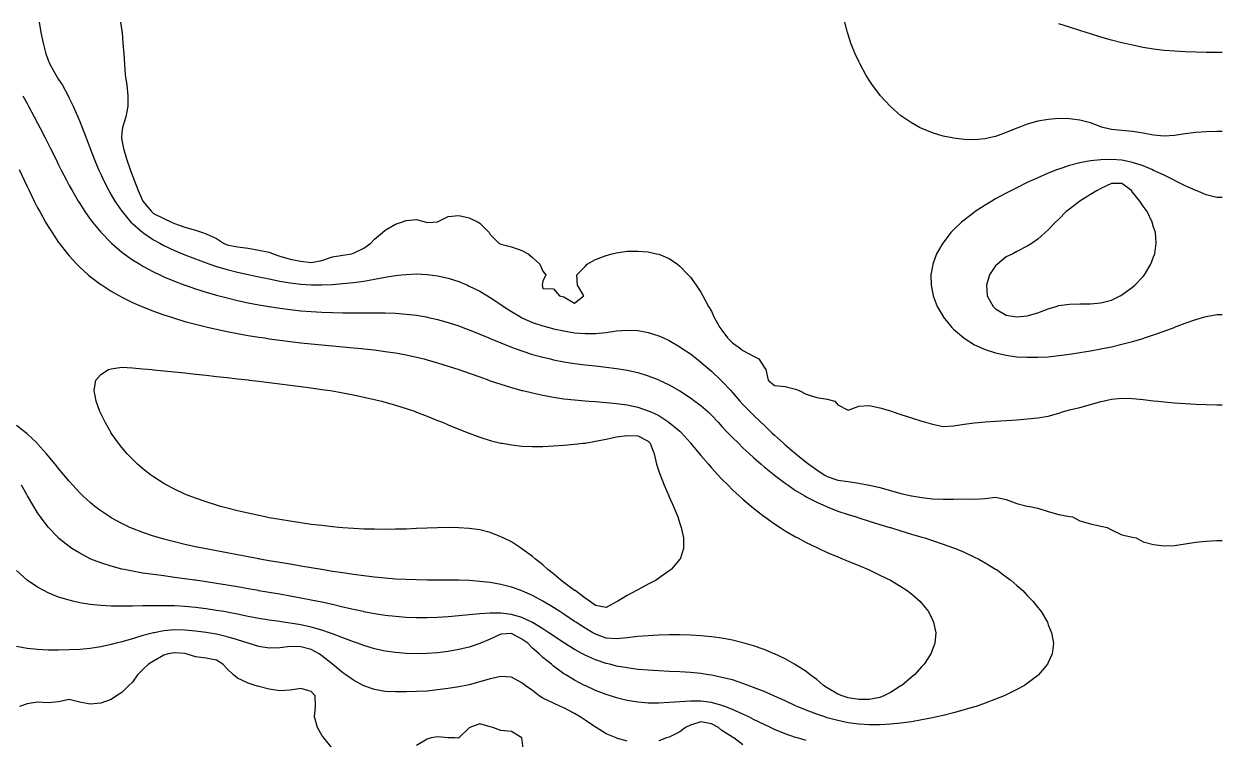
# Model space of a CAD drawing. Extents: x 771911 to 772814, y 1416488 to 1417835.
# Drawn here: x 772577.1 to 772690.9, y 1417293.1 to 1417361 of the extents above; entities that cross this region are included whole.
import ezdxf

# ---------------------------------------------------------------- set-up
doc = ezdxf.new("R2010")
doc.units = 0
doc.header["$MEASUREMENT"] = 0
for name, color, linetype in [('737.5', 1, 'CONTINUOUS'), ('738', 1, 'CONTINUOUS'), ('738.5', 1, 'CONTINUOUS'), ('739', 1, 'CONTINUOUS'), ('739.5', 1, 'CONTINUOUS'), ('740', 1, 'CONTINUOUS'), ('740.5', 1, 'CONTINUOUS')]:
    doc.layers.add(name, color=color, linetype=linetype)

msp = doc.modelspace()

# ---------------------------------------------------------------- linework, layer by layer
at = {"layer": '737.5', "color": 0, "linetype": 'Continuous'}
msp.add_polyline3d([(772675.19, 1417334.21, 737.5), (772675.43, 1417334.29, 737.5), (772676.43, 1417334.43, 737.5), (772677.43, 1417334.45, 737.5), (772678.43, 1417334.45, 737.5), (772679.43, 1417334.54, 737.5), (772680.43, 1417334.81, 737.5), (772681.26, 1417335.21, 737.5), (772681.43, 1417335.3, 737.5), (772682.43, 1417336.03, 737.5), (772682.65, 1417336.21, 737.5), (772683.43, 1417337.06, 737.5), (772683.56, 1417337.21, 737.5), (772684.18, 1417338.21, 737.5), (772684.43, 1417338.92, 737.5), (772684.54, 1417339.21, 737.5), (772684.69, 1417340.21, 737.5), (772684.6, 1417341.21, 737.5), (772684.43, 1417341.74, 737.5), (772684.31, 1417342.21, 737.5), (772683.81, 1417343.21, 737.5), (772683.43, 1417343.73, 737.5), (772683.11, 1417344.21, 737.5), (772682.43, 1417345.05, 737.5), (772682.33, 1417345.21, 737.5), (772681.43, 1417345.87, 737.5), (772680.43, 1417345.89, 737.5), (772679.43, 1417345.4, 737.5), (772679.06, 1417345.21, 737.5), (772678.43, 1417344.83, 737.5), (772677.43, 1417344.21, 737.5), (772677.43, 1417344.21, 737.5), (772676.43, 1417343.44, 737.5), (772676.14, 1417343.21, 737.5), (772675.43, 1417342.5, 737.5), (772675.11, 1417342.21, 737.5), (772674.43, 1417341.48, 737.5), (772674.12, 1417341.21, 737.5), (772673.43, 1417340.58, 737.5), (772672.89, 1417340.21, 737.5), (772672.43, 1417339.94, 737.5), (772671.43, 1417339.43, 737.5), (772671.06, 1417339.21, 737.5), (772670.43, 1417338.9, 737.5), (772669.6, 1417338.21, 737.5), (772669.43, 1417338.05, 737.5), (772668.84, 1417337.21, 737.5), (772668.56, 1417336.21, 737.5), (772668.64, 1417335.21, 737.5), (772669.21, 1417334.21, 737.5), (772669.43, 1417333.98, 737.5), (772670.43, 1417333.37, 737.5), (772671.43, 1417333.21, 737.5), (772672.43, 1417333.3, 737.5), (772673.43, 1417333.6, 737.5), (772674.43, 1417333.99, 737.5), (772675.19, 1417334.21, 737.5)], dxfattribs=at)
at = {"layer": '738', "color": 0, "linetype": 'Continuous'}
for points in [[(772690.93, 1417344.55, 738), (772690.43, 1417344.55, 738), (772689.43, 1417344.81, 738), (772688.47, 1417345.21, 738), (772688.43, 1417345.22, 738), (772687.43, 1417345.67, 738), (772686.43, 1417346.18, 738), (772686.39, 1417346.21, 738), (772685.43, 1417346.66, 738), (772684.43, 1417347.13, 738), (772684.28, 1417347.21, 738), (772683.43, 1417347.55, 738), (772682.43, 1417347.88, 738), (772681.43, 1417348.09, 738), (772680.43, 1417348.16, 738), (772679.43, 1417348.14, 738), (772678.43, 1417348.03, 738), (772677.43, 1417347.84, 738), (772676.43, 1417347.58, 738), (772675.43, 1417347.25, 738), (772675.31, 1417347.21, 738), (772674.43, 1417346.86, 738), (772673.43, 1417346.43, 738), (772672.94, 1417346.21, 738), (772672.43, 1417345.96, 738), (772671.43, 1417345.46, 738), (772670.92, 1417345.21, 738), (772670.43, 1417344.95, 738), (772669.43, 1417344.41, 738), (772669.07, 1417344.21, 738), (772668.43, 1417343.82, 738), (772667.48, 1417343.21, 738), (772667.43, 1417343.17, 738), (772666.43, 1417342.41, 738), (772666.19, 1417342.21, 738), (772665.43, 1417341.47, 738), (772665.18, 1417341.21, 738), (772664.43, 1417340.24, 738), (772664.41, 1417340.21, 738), (772663.82, 1417339.21, 738), (772663.46, 1417338.21, 738), (772663.43, 1417338.04, 738), (772663.28, 1417337.21, 738), (772663.29, 1417336.21, 738), (772663.43, 1417335.57, 738), (772663.5, 1417335.21, 738), (772663.86, 1417334.21, 738), (772664.43, 1417333.25, 738), (772664.46, 1417333.21, 738), (772665.26, 1417332.21, 738), (772665.43, 1417332.04, 738), (772666.4, 1417331.21, 738), (772666.43, 1417331.18, 738), (772667.43, 1417330.56, 738), (772668.2, 1417330.21, 738), (772668.43, 1417330.11, 738), (772669.43, 1417329.79, 738), (772670.43, 1417329.57, 738), (772671.43, 1417329.43, 738), (772672.43, 1417329.37, 738), (772673.43, 1417329.37, 738), (772674.43, 1417329.43, 738), (772675.43, 1417329.53, 738), (772676.43, 1417329.67, 738), (772677.43, 1417329.82, 738), (772678.43, 1417329.99, 738), (772679.43, 1417330.17, 738), (772679.59, 1417330.21, 738), (772680.43, 1417330.38, 738), (772681.43, 1417330.61, 738), (772682.43, 1417330.87, 738), (772683.43, 1417331.16, 738), (772683.58, 1417331.21, 738), (772684.43, 1417331.49, 738), (772685.43, 1417331.85, 738), (772686.39, 1417332.21, 738), (772686.43, 1417332.22, 738), (772687.43, 1417332.61, 738), (772688.43, 1417332.96, 738), (772689.3, 1417333.21, 738), (772689.43, 1417333.25, 738), (772690.43, 1417333.45, 738), (772690.93, 1417333.45, 738)], [(772606.43, 1417292.22, 738), (772605.61, 1417293.21, 738), (772605.43, 1417293.49, 738), (772605.02, 1417294.21, 738), (772604.73, 1417295.21, 738), (772604.82, 1417296.21, 738), (772604.81, 1417297.21, 738), (772604.43, 1417297.64, 738), (772603.43, 1417297.91, 738), (772602.43, 1417297.76, 738), (772601.43, 1417297.69, 738), (772600.43, 1417297.84, 738), (772599.43, 1417298.1, 738), (772599.1, 1417298.21, 738), (772598.43, 1417298.41, 738), (772597.43, 1417298.9, 738), (772597.05, 1417299.21, 738), (772596.43, 1417299.77, 738), (772596.01, 1417300.21, 738), (772595.43, 1417300.61, 738), (772594.43, 1417300.8, 738), (772593.43, 1417300.93, 738), (772592.55, 1417301.21, 738), (772592.43, 1417301.22, 738), (772591.43, 1417301.3, 738), (772590.82, 1417301.21, 738), (772590.43, 1417301.08, 738), (772589.43, 1417300.52, 738), (772588.97, 1417300.21, 738), (772588.43, 1417299.7, 738), (772587.92, 1417299.21, 738), (772587.43, 1417298.5, 738), (772587.11, 1417298.21, 738), (772586.43, 1417297.52, 738), (772585.93, 1417297.21, 738), (772585.43, 1417296.88, 738), (772584.43, 1417296.53, 738), (772583.43, 1417296.42, 738), (772582.43, 1417296.6, 738), (772581.43, 1417296.85, 738), (772580.43, 1417296.64, 738), (772579.43, 1417296.55, 738), (772578.43, 1417296.61, 738), (772577.43, 1417296.47, 738), (772576.72, 1417296.21, 738)], [(772624.56, 1417292.21, 738), (772624.44, 1417293.21, 738), (772624.43, 1417293.21, 738), (772623.43, 1417293.84, 738), (772622.43, 1417293.93, 738), (772621.68, 1417294.21, 738), (772621.43, 1417294.27, 738), (772620.43, 1417294.54, 738), (772619.48, 1417294.21, 738), (772619.43, 1417294.16, 738), (772618.44, 1417293.21, 738), (772618.43, 1417293.19, 738), (772618.05, 1417293.21, 738), (772617.43, 1417293.22, 738), (772616.43, 1417293.33, 738), (772615.82, 1417293.21, 738), (772615.43, 1417293.11, 738), (772614.43, 1417292.51, 738)]]:
    msp.add_polyline3d(points, dxfattribs=at)
at = {"layer": '738.5', "color": 0, "linetype": 'Continuous'}
for points in [[(772586.3, 1417361.21, 738.5), (772586.43, 1417360.37, 738.5), (772586.46, 1417360.21, 738.5), (772586.54, 1417359.21, 738.5), (772586.62, 1417358.21, 738.5), (772586.68, 1417357.21, 738.5), (772586.76, 1417356.21, 738.5), (772586.9, 1417355.21, 738.5), (772587.01, 1417354.21, 738.5), (772587.01, 1417353.21, 738.5), (772586.8, 1417352.21, 738.5), (772586.48, 1417351.21, 738.5), (772586.43, 1417350.71, 738.5), (772586.39, 1417350.21, 738.5), (772586.43, 1417350.01, 738.5), (772586.59, 1417349.21, 738.5), (772586.88, 1417348.21, 738.5), (772587.21, 1417347.21, 738.5), (772587.43, 1417346.62, 738.5), (772587.59, 1417346.21, 738.5), (772587.97, 1417345.21, 738.5), (772588.43, 1417344.21, 738.5), (772588.43, 1417344.2, 738.5), (772589.24, 1417343.21, 738.5), (772589.43, 1417343.04, 738.5), (772590.43, 1417342.54, 738.5), (772591.15, 1417342.21, 738.5), (772591.43, 1417342.08, 738.5), (772592.43, 1417341.74, 738.5), (772593.43, 1417341.45, 738.5), (772594.08, 1417341.21, 738.5), (772594.43, 1417341.09, 738.5), (772595.43, 1417340.64, 738.5), (772596.09, 1417340.21, 738.5), (772596.43, 1417340.06, 738.5), (772597.43, 1417339.86, 738.5), (772598.43, 1417339.75, 738.5), (772599.43, 1417339.56, 738.5), (772600.43, 1417339.37, 738.5), (772600.8, 1417339.21, 738.5), (772601.43, 1417338.98, 738.5), (772602.43, 1417338.68, 738.5), (772603.43, 1417338.51, 738.5), (772604.43, 1417338.37, 738.5), (772605.43, 1417338.58, 738.5), (772606.43, 1417338.9, 738.5), (772607.43, 1417339.06, 738.5), (772608.28, 1417339.21, 738.5), (772608.43, 1417339.25, 738.5), (772609.43, 1417339.73, 738.5), (772610.07, 1417340.21, 738.5), (772610.43, 1417340.59, 738.5), (772611.18, 1417341.21, 738.5), (772611.43, 1417341.45, 738.5), (772612.43, 1417342.03, 738.5), (772613, 1417342.21, 738.5), (772613.43, 1417342.37, 738.5), (772614.43, 1417342.45, 738.5), (772615.34, 1417342.21, 738.5), (772615.43, 1417342.19, 738.5), (772615.98, 1417342.21, 738.5), (772616.43, 1417342.23, 738.5), (772617.43, 1417342.74, 738.5), (772618.43, 1417342.85, 738.5), (772619.43, 1417342.63, 738.5), (772620.27, 1417342.21, 738.5), (772620.43, 1417342.11, 738.5), (772621.33, 1417341.21, 738.5), (772621.43, 1417341.05, 738.5), (772622.24, 1417340.21, 738.5), (772622.43, 1417340.12, 738.5), (772623.43, 1417339.86, 738.5), (772624.43, 1417339.51, 738.5), (772625.03, 1417339.21, 738.5), (772625.43, 1417338.84, 738.5), (772626.15, 1417338.21, 738.5), (772626.43, 1417337.54, 738.5), (772626.71, 1417337.21, 738.5), (772626.43, 1417336.61, 738.5), (772626.36, 1417336.21, 738.5), (772626.43, 1417335.89, 738.5), (772627.43, 1417335.88, 738.5), (772628, 1417335.21, 738.5), (772628.43, 1417335.11, 738.5), (772629.43, 1417334.52, 738.5), (772630.3, 1417335.21, 738.5), (772629.7, 1417336.21, 738.5), (772629.65, 1417337.21, 738.5), (772630.43, 1417338.01, 738.5), (772630.63, 1417338.21, 738.5), (772631.43, 1417338.65, 738.5), (772632.43, 1417339.05, 738.5), (772633.02, 1417339.21, 738.5), (772633.43, 1417339.3, 738.5), (772634.43, 1417339.44, 738.5), (772635.43, 1417339.46, 738.5), (772636.43, 1417339.38, 738.5), (772637.2, 1417339.21, 738.5), (772637.43, 1417339.16, 738.5), (772638.43, 1417338.75, 738.5), (772639.21, 1417338.21, 738.5), (772639.43, 1417338.03, 738.5), (772640.23, 1417337.21, 738.5), (772640.43, 1417336.98, 738.5), (772640.99, 1417336.21, 738.5), (772641.43, 1417335.55, 738.5), (772641.62, 1417335.21, 738.5), (772642.16, 1417334.21, 738.5), (772642.43, 1417333.74, 738.5), (772642.67, 1417333.21, 738.5), (772643.24, 1417332.21, 738.5), (772643.43, 1417331.95, 738.5), (772643.97, 1417331.21, 738.5), (772644.43, 1417330.75, 738.5), (772645.2, 1417330.21, 738.5), (772645.43, 1417330.03, 738.5), (772646.43, 1417329.49, 738.5), (772646.94, 1417329.21, 738.5), (772647.43, 1417328.43, 738.5), (772647.6, 1417328.21, 738.5), (772647.82, 1417327.21, 738.5), (772648.43, 1417326.68, 738.5), (772649.43, 1417326.59, 738.5), (772650.43, 1417326.33, 738.5), (772650.78, 1417326.21, 738.5), (772651.43, 1417325.88, 738.5), (772652.43, 1417325.56, 738.5), (772653.43, 1417325.4, 738.5), (772654.16, 1417325.21, 738.5), (772654.43, 1417324.86, 738.5), (772655.43, 1417324.34, 738.5), (772656.43, 1417324.72, 738.5), (772657.43, 1417324.8, 738.5), (772658.43, 1417324.57, 738.5), (772659.43, 1417324.27, 738.5), (772659.61, 1417324.21, 738.5), (772660.43, 1417323.95, 738.5), (772661.43, 1417323.61, 738.5), (772662.43, 1417323.29, 738.5), (772662.76, 1417323.21, 738.5), (772663.43, 1417323.01, 738.5), (772664.43, 1417322.8, 738.5), (772665.43, 1417322.87, 738.5), (772666.43, 1417323.02, 738.5), (772667.43, 1417323.14, 738.5), (772668.11, 1417323.21, 738.5), (772668.43, 1417323.23, 738.5), (772669.43, 1417323.31, 738.5), (772670.43, 1417323.37, 738.5), (772671.43, 1417323.43, 738.5), (772672.43, 1417323.51, 738.5), (772673.43, 1417323.62, 738.5), (772674.43, 1417323.79, 738.5), (772675.43, 1417324.05, 738.5), (772675.89, 1417324.21, 738.5), (772676.43, 1417324.37, 738.5), (772677.43, 1417324.61, 738.5), (772678.43, 1417324.88, 738.5), (772679.43, 1417325.16, 738.5), (772679.61, 1417325.21, 738.5), (772680.43, 1417325.39, 738.5), (772681.43, 1417325.49, 738.5), (772682.43, 1417325.46, 738.5), (772683.43, 1417325.36, 738.5), (772684.43, 1417325.25, 738.5), (772684.86, 1417325.21, 738.5), (772685.43, 1417325.14, 738.5), (772686.43, 1417325.05, 738.5), (772687.43, 1417324.97, 738.5), (772688.43, 1417324.92, 738.5), (772689.43, 1417324.88, 738.5), (772690.43, 1417324.86, 738.5), (772690.93, 1417324.86, 738.5)], [(772690.93, 1417350.83, 738.5), (772690.43, 1417350.83, 738.5), (772689.43, 1417350.8, 738.5), (772688.43, 1417350.73, 738.5), (772687.43, 1417350.6, 738.5), (772686.43, 1417350.43, 738.5), (772685.43, 1417350.36, 738.5), (772684.43, 1417350.48, 738.5), (772683.43, 1417350.67, 738.5), (772682.43, 1417350.82, 738.5), (772681.43, 1417350.9, 738.5), (772680.43, 1417351.01, 738.5), (772679.6, 1417351.21, 738.5), (772679.43, 1417351.26, 738.5), (772678.43, 1417351.63, 738.5), (772677.43, 1417351.89, 738.5), (772676.43, 1417352.03, 738.5), (772675.43, 1417352.05, 738.5), (772674.43, 1417351.97, 738.5), (772673.43, 1417351.8, 738.5), (772672.43, 1417351.52, 738.5), (772671.64, 1417351.21, 738.5), (772671.43, 1417351.13, 738.5), (772670.43, 1417350.71, 738.5), (772669.43, 1417350.34, 738.5), (772668.81, 1417350.21, 738.5), (772668.43, 1417350.12, 738.5), (772667.43, 1417350.03, 738.5), (772666.43, 1417350.06, 738.5), (772665.43, 1417350.18, 738.5), (772665.31, 1417350.21, 738.5), (772664.43, 1417350.39, 738.5), (772663.43, 1417350.68, 738.5), (772662.43, 1417351.09, 738.5), (772662.19, 1417351.21, 738.5), (772661.43, 1417351.63, 738.5), (772660.57, 1417352.21, 738.5), (772660.43, 1417352.31, 738.5), (772659.43, 1417353.19, 738.5), (772659.41, 1417353.21, 738.5), (772658.5, 1417354.21, 738.5), (772658.43, 1417354.29, 738.5), (772657.74, 1417355.21, 738.5), (772657.43, 1417355.69, 738.5), (772657.1, 1417356.21, 738.5), (772656.55, 1417357.21, 738.5), (772656.43, 1417357.47, 738.5), (772656.08, 1417358.21, 738.5), (772655.69, 1417359.21, 738.5), (772655.43, 1417360.03, 738.5), (772655.37, 1417360.21, 738.5), (772655.11, 1417361.21, 738.5)], [(772634.43, 1417292.9, 738.5), (772633.43, 1417293.18, 738.5), (772633.39, 1417293.21, 738.5), (772632.43, 1417293.61, 738.5), (772631.48, 1417294.21, 738.5), (772631.43, 1417294.23, 738.5), (772630.43, 1417294.9, 738.5), (772629.98, 1417295.21, 738.5), (772629.43, 1417295.53, 738.5), (772628.43, 1417296.06, 738.5), (772628.1, 1417296.21, 738.5), (772627.43, 1417296.53, 738.5), (772626.43, 1417297, 738.5), (772626.07, 1417297.21, 738.5), (772625.43, 1417297.71, 738.5), (772624.75, 1417298.21, 738.5), (772624.43, 1417298.46, 738.5), (772623.43, 1417299, 738.5), (772622.43, 1417299.06, 738.5), (772621.43, 1417298.82, 738.5), (772620.43, 1417298.53, 738.5), (772619.43, 1417298.27, 738.5), (772619.11, 1417298.21, 738.5), (772618.43, 1417298.07, 738.5), (772617.43, 1417297.9, 738.5), (772616.43, 1417297.77, 738.5), (772615.43, 1417297.67, 738.5), (772614.43, 1417297.61, 738.5), (772613.43, 1417297.58, 738.5), (772612.43, 1417297.58, 738.5), (772611.43, 1417297.64, 738.5), (772610.43, 1417297.81, 738.5), (772609.43, 1417298.17, 738.5), (772609.37, 1417298.21, 738.5), (772608.43, 1417298.69, 738.5), (772607.72, 1417299.21, 738.5), (772607.43, 1417299.39, 738.5), (772606.45, 1417300.21, 738.5), (772606.43, 1417300.21, 738.5), (772605.43, 1417301.01, 738.5), (772605.18, 1417301.21, 738.5), (772604.43, 1417301.6, 738.5), (772603.43, 1417301.87, 738.5), (772602.43, 1417301.9, 738.5), (772601.43, 1417301.78, 738.5), (772600.43, 1417301.75, 738.5), (772599.43, 1417301.9, 738.5), (772598.43, 1417302.21, 738.5), (772598.43, 1417302.21, 738.5), (772597.43, 1417302.53, 738.5), (772596.43, 1417302.82, 738.5), (772595.43, 1417303.06, 738.5), (772594.62, 1417303.21, 738.5), (772594.43, 1417303.24, 738.5), (772593.43, 1417303.37, 738.5), (772592.43, 1417303.45, 738.5), (772591.43, 1417303.47, 738.5), (772590.43, 1417303.38, 738.5), (772589.51, 1417303.21, 738.5), (772589.43, 1417303.19, 738.5), (772588.43, 1417302.93, 738.5), (772587.43, 1417302.64, 738.5), (772586.43, 1417302.34, 738.5), (772585.88, 1417302.21, 738.5), (772585.43, 1417302.08, 738.5), (772584.43, 1417301.87, 738.5), (772583.43, 1417301.72, 738.5), (772582.43, 1417301.62, 738.5), (772581.43, 1417301.57, 738.5), (772580.43, 1417301.55, 738.5), (772579.43, 1417301.55, 738.5), (772578.43, 1417301.6, 738.5), (772577.43, 1417301.72, 738.5), (772576.43, 1417301.91, 738.5)], [(772645.43, 1417292.57, 738.5), (772644.56, 1417293.21, 738.5), (772644.43, 1417293.28, 738.5), (772643.43, 1417293.92, 738.5), (772643.09, 1417294.21, 738.5), (772642.43, 1417294.56, 738.5), (772641.43, 1417294.74, 738.5), (772640.43, 1417294.42, 738.5), (772639.98, 1417294.21, 738.5), (772639.43, 1417293.78, 738.5), (772638.43, 1417293.28, 738.5), (772638.18, 1417293.21, 738.5), (772637.43, 1417292.94, 738.5)]]:
    msp.add_polyline3d(points, dxfattribs=at)
at = {"layer": '739', "color": 0, "linetype": 'Continuous'}
for points in [[(772578.58, 1417361.21, 739), (772578.73, 1417360.21, 739), (772578.95, 1417359.21, 739), (772579.21, 1417358.21, 739), (772579.43, 1417357.61, 739), (772579.58, 1417357.21, 739), (772580.17, 1417356.21, 739), (772580.43, 1417355.76, 739), (772580.8, 1417355.21, 739), (772581.33, 1417354.21, 739), (772581.43, 1417353.99, 739), (772581.8, 1417353.21, 739), (772582.24, 1417352.21, 739), (772582.43, 1417351.76, 739), (772582.66, 1417351.21, 739), (772583.05, 1417350.21, 739), (772583.43, 1417349.21, 739), (772583.43, 1417349.21, 739), (772583.81, 1417348.21, 739), (772584.23, 1417347.21, 739), (772584.43, 1417346.78, 739), (772584.69, 1417346.21, 739), (772585.2, 1417345.21, 739), (772585.43, 1417344.8, 739), (772585.77, 1417344.21, 739), (772586.43, 1417343.24, 739), (772586.45, 1417343.21, 739), (772587.3, 1417342.21, 739), (772587.43, 1417342.07, 739), (772588.43, 1417341.21, 739), (772588.44, 1417341.21, 739), (772589.43, 1417340.54, 739), (772590.05, 1417340.21, 739), (772590.43, 1417340, 739), (772591.43, 1417339.53, 739), (772592.2, 1417339.21, 739), (772592.43, 1417339.1, 739), (772593.43, 1417338.71, 739), (772594.43, 1417338.33, 739), (772594.8, 1417338.21, 739), (772595.43, 1417337.99, 739), (772596.43, 1417337.7, 739), (772597.43, 1417337.46, 739), (772598.43, 1417337.24, 739), (772598.58, 1417337.21, 739), (772599.43, 1417337.02, 739), (772600.43, 1417336.81, 739), (772601.43, 1417336.6, 739), (772602.43, 1417336.44, 739), (772603.43, 1417336.32, 739), (772604.43, 1417336.26, 739), (772605.43, 1417336.26, 739), (772606.43, 1417336.3, 739), (772607.43, 1417336.37, 739), (772608.43, 1417336.47, 739), (772609.43, 1417336.61, 739), (772610.43, 1417336.79, 739), (772611.43, 1417336.98, 739), (772612.43, 1417337.15, 739), (772613.02, 1417337.21, 739), (772613.43, 1417337.25, 739), (772614.43, 1417337.29, 739), (772615.43, 1417337.24, 739), (772615.7, 1417337.21, 739), (772616.43, 1417337.11, 739), (772617.43, 1417336.88, 739), (772618.43, 1417336.56, 739), (772619.25, 1417336.21, 739), (772619.43, 1417336.13, 739), (772620.43, 1417335.64, 739), (772621.15, 1417335.21, 739), (772621.43, 1417335.05, 739), (772622.43, 1417334.39, 739), (772622.67, 1417334.21, 739), (772623.43, 1417333.71, 739), (772624.29, 1417333.21, 739), (772624.43, 1417333.13, 739), (772625.43, 1417332.68, 739), (772626.43, 1417332.36, 739), (772627.01, 1417332.21, 739), (772627.43, 1417332.09, 739), (772628.43, 1417331.87, 739), (772629.43, 1417331.71, 739), (772630.43, 1417331.62, 739), (772631.43, 1417331.63, 739), (772632.43, 1417331.74, 739), (772633.43, 1417331.88, 739), (772634.43, 1417331.96, 739), (772635.43, 1417331.91, 739), (772636.43, 1417331.74, 739), (772637.43, 1417331.41, 739), (772637.88, 1417331.21, 739), (772638.43, 1417330.96, 739), (772639.43, 1417330.38, 739), (772639.67, 1417330.21, 739), (772640.43, 1417329.69, 739), (772641.04, 1417329.21, 739), (772641.43, 1417328.9, 739), (772642.25, 1417328.21, 739), (772642.43, 1417328.05, 739), (772643.33, 1417327.21, 739), (772643.43, 1417327.11, 739), (772644.27, 1417326.21, 739), (772644.43, 1417326.03, 739), (772645.14, 1417325.21, 739), (772645.43, 1417324.9, 739), (772646.09, 1417324.21, 739), (772646.43, 1417323.87, 739), (772647.13, 1417323.21, 739), (772647.43, 1417322.92, 739), (772648.18, 1417322.21, 739), (772648.43, 1417321.98, 739), (772649.27, 1417321.21, 739), (772649.43, 1417321.07, 739), (772650.43, 1417320.22, 739), (772650.45, 1417320.21, 739), (772651.43, 1417319.42, 739), (772651.7, 1417319.21, 739), (772652.43, 1417318.68, 739), (772653.15, 1417318.21, 739), (772653.43, 1417318.05, 739), (772654.43, 1417317.7, 739), (772655.43, 1417317.56, 739), (772656.43, 1417317.42, 739), (772657.43, 1417317.21, 739), (772657.45, 1417317.21, 739), (772658.43, 1417316.99, 739), (772659.43, 1417316.73, 739), (772660.43, 1417316.44, 739), (772661.43, 1417316.21, 739), (772661.46, 1417316.21, 739), (772662.43, 1417316.04, 739), (772663.43, 1417315.94, 739), (772664.43, 1417315.89, 739), (772665.43, 1417315.9, 739), (772666.43, 1417315.92, 739), (772667.43, 1417315.88, 739), (772668.43, 1417315.95, 739), (772669.43, 1417316.07, 739), (772670.43, 1417315.85, 739), (772671.43, 1417315.48, 739), (772672.43, 1417315.24, 739), (772672.67, 1417315.21, 739), (772673.43, 1417315.04, 739), (772674.43, 1417314.73, 739), (772675.43, 1417314.45, 739), (772676.43, 1417314.26, 739), (772676.72, 1417314.21, 739), (772677.43, 1417313.85, 739), (772678.43, 1417313.54, 739), (772679.43, 1417313.33, 739), (772680.03, 1417313.21, 739), (772680.43, 1417312.98, 739), (772681.43, 1417312.51, 739), (772682.43, 1417312.27, 739), (772682.79, 1417312.21, 739), (772683.43, 1417311.85, 739), (772684.43, 1417311.58, 739), (772685.43, 1417311.47, 739), (772686.43, 1417311.5, 739), (772687.43, 1417311.64, 739), (772688.43, 1417311.8, 739), (772689.43, 1417311.92, 739), (772690.43, 1417311.98, 739), (772690.93, 1417311.98, 739)], [(772690.93, 1417358.31, 739), (772690.43, 1417358.31, 739), (772689.43, 1417358.32, 739), (772688.43, 1417358.34, 739), (772687.43, 1417358.38, 739), (772686.43, 1417358.44, 739), (772685.43, 1417358.52, 739), (772684.43, 1417358.65, 739), (772683.43, 1417358.81, 739), (772682.43, 1417359.01, 739), (772681.57, 1417359.21, 739), (772681.43, 1417359.24, 739), (772680.43, 1417359.5, 739), (772679.43, 1417359.79, 739), (772678.43, 1417360.09, 739), (772678.03, 1417360.21, 739), (772677.43, 1417360.4, 739), (772676.43, 1417360.72, 739), (772675.43, 1417361.05, 739)], [(772651.43, 1417292.97, 739), (772650.62, 1417293.21, 739), (772650.43, 1417293.26, 739), (772649.43, 1417293.61, 739), (772648.43, 1417294.02, 739), (772648.04, 1417294.21, 739), (772647.43, 1417294.49, 739), (772646.43, 1417294.98, 739), (772646, 1417295.21, 739), (772645.43, 1417295.48, 739), (772644.43, 1417295.93, 739), (772643.71, 1417296.21, 739), (772643.43, 1417296.31, 739), (772642.43, 1417296.58, 739), (772641.43, 1417296.71, 739), (772640.43, 1417296.72, 739), (772639.43, 1417296.65, 739), (772638.43, 1417296.57, 739), (772637.43, 1417296.52, 739), (772636.43, 1417296.52, 739), (772635.43, 1417296.6, 739), (772634.43, 1417296.76, 739), (772633.43, 1417297.01, 739), (772632.85, 1417297.21, 739), (772632.43, 1417297.34, 739), (772631.43, 1417297.73, 739), (772630.43, 1417298.18, 739), (772630.39, 1417298.21, 739), (772629.43, 1417298.7, 739), (772628.59, 1417299.21, 739), (772628.43, 1417299.3, 739), (772627.43, 1417300.03, 739), (772627.23, 1417300.21, 739), (772626.43, 1417300.85, 739), (772626.06, 1417301.21, 739), (772625.43, 1417301.75, 739), (772624.98, 1417302.21, 739), (772624.43, 1417302.61, 739), (772623.43, 1417303.13, 739), (772622.43, 1417303.06, 739), (772621.43, 1417302.6, 739), (772620.49, 1417302.21, 739), (772620.43, 1417302.18, 739), (772619.43, 1417301.84, 739), (772618.43, 1417301.61, 739), (772617.43, 1417301.43, 739), (772616.43, 1417301.31, 739), (772615.43, 1417301.24, 739), (772614.43, 1417301.21, 739), (772613.43, 1417301.24, 739), (772612.43, 1417301.32, 739), (772611.43, 1417301.47, 739), (772610.43, 1417301.69, 739), (772609.43, 1417301.98, 739), (772608.82, 1417302.21, 739), (772608.43, 1417302.34, 739), (772607.43, 1417302.72, 739), (772606.43, 1417303.1, 739), (772606.15, 1417303.21, 739), (772605.43, 1417303.45, 739), (772604.43, 1417303.74, 739), (772603.43, 1417303.96, 739), (772602.43, 1417304.12, 739), (772601.77, 1417304.21, 739), (772601.43, 1417304.26, 739), (772600.43, 1417304.4, 739), (772599.43, 1417304.57, 739), (772598.43, 1417304.76, 739), (772597.43, 1417304.96, 739), (772596.43, 1417305.15, 739), (772596.11, 1417305.21, 739), (772595.43, 1417305.33, 739), (772594.43, 1417305.48, 739), (772593.43, 1417305.6, 739), (772592.43, 1417305.69, 739), (772591.43, 1417305.75, 739), (772590.43, 1417305.77, 739), (772589.43, 1417305.77, 739), (772588.43, 1417305.75, 739), (772587.43, 1417305.73, 739), (772586.43, 1417305.72, 739), (772585.43, 1417305.73, 739), (772584.43, 1417305.79, 739), (772583.43, 1417305.89, 739), (772582.43, 1417306.06, 739), (772581.77, 1417306.21, 739), (772581.43, 1417306.29, 739), (772580.43, 1417306.6, 739), (772579.43, 1417307.01, 739), (772579.03, 1417307.21, 739), (772578.43, 1417307.53, 739), (772577.43, 1417308.21, 739), (772577.43, 1417308.21, 739), (772576.43, 1417309.11, 739)]]:
    msp.add_polyline3d(points, dxfattribs=at)
at = {"layer": '739.5', "color": 0, "linetype": 'Continuous'}
msp.add_polyline3d([(772577.03, 1417354.21, 739.5), (772577.43, 1417353.47, 739.5), (772577.58, 1417353.21, 739.5), (772578.11, 1417352.21, 739.5), (772578.43, 1417351.6, 739.5), (772578.64, 1417351.21, 739.5), (772579.15, 1417350.21, 739.5), (772579.43, 1417349.65, 739.5), (772579.65, 1417349.21, 739.5), (772580.15, 1417348.21, 739.5), (772580.43, 1417347.64, 739.5), (772580.65, 1417347.21, 739.5), (772581.16, 1417346.21, 739.5), (772581.43, 1417345.7, 739.5), (772581.7, 1417345.21, 739.5), (772582.28, 1417344.21, 739.5), (772582.43, 1417343.97, 739.5), (772582.92, 1417343.21, 739.5), (772583.43, 1417342.49, 739.5), (772583.64, 1417342.21, 739.5), (772584.43, 1417341.26, 739.5), (772584.48, 1417341.21, 739.5), (772585.43, 1417340.23, 739.5), (772585.46, 1417340.21, 739.5), (772586.43, 1417339.37, 739.5), (772586.65, 1417339.21, 739.5), (772587.43, 1417338.64, 739.5), (772588.14, 1417338.21, 739.5), (772588.43, 1417338.03, 739.5), (772589.43, 1417337.49, 739.5), (772590.03, 1417337.21, 739.5), (772590.43, 1417337.02, 739.5), (772591.43, 1417336.59, 739.5), (772592.43, 1417336.22, 739.5), (772592.46, 1417336.21, 739.5), (772593.43, 1417335.86, 739.5), (772594.43, 1417335.55, 739.5), (772595.43, 1417335.27, 739.5), (772595.68, 1417335.21, 739.5), (772596.43, 1417335.01, 739.5), (772597.43, 1417334.77, 739.5), (772598.43, 1417334.56, 739.5), (772599.43, 1417334.37, 739.5), (772600.39, 1417334.21, 739.5), (772600.43, 1417334.2, 739.5), (772601.43, 1417334.04, 739.5), (772602.43, 1417333.9, 739.5), (772603.43, 1417333.8, 739.5), (772604.43, 1417333.72, 739.5), (772605.43, 1417333.66, 739.5), (772606.43, 1417333.63, 739.5), (772607.43, 1417333.61, 739.5), (772608.43, 1417333.61, 739.5), (772609.43, 1417333.61, 739.5), (772610.43, 1417333.61, 739.5), (772611.43, 1417333.59, 739.5), (772612.43, 1417333.56, 739.5), (772613.43, 1417333.48, 739.5), (772614.43, 1417333.36, 739.5), (772615.35, 1417333.21, 739.5), (772615.43, 1417333.19, 739.5), (772616.43, 1417332.97, 739.5), (772617.43, 1417332.69, 739.5), (772618.43, 1417332.36, 739.5), (772618.83, 1417332.21, 739.5), (772619.43, 1417331.98, 739.5), (772620.43, 1417331.57, 739.5), (772621.3, 1417331.21, 739.5), (772621.43, 1417331.15, 739.5), (772622.43, 1417330.73, 739.5), (772623.43, 1417330.33, 739.5), (772623.78, 1417330.21, 739.5), (772624.43, 1417329.97, 739.5), (772625.43, 1417329.65, 739.5), (772626.43, 1417329.37, 739.5), (772627.16, 1417329.21, 739.5), (772627.43, 1417329.14, 739.5), (772628.43, 1417328.94, 739.5), (772629.43, 1417328.78, 739.5), (772630.43, 1417328.65, 739.5), (772631.43, 1417328.55, 739.5), (772632.43, 1417328.44, 739.5), (772633.43, 1417328.31, 739.5), (772634.06, 1417328.21, 739.5), (772634.43, 1417328.14, 739.5), (772635.43, 1417327.92, 739.5), (772636.43, 1417327.62, 739.5), (772637.43, 1417327.22, 739.5), (772637.47, 1417327.21, 739.5), (772638.43, 1417326.75, 739.5), (772639.38, 1417326.21, 739.5), (772639.43, 1417326.17, 739.5), (772640.43, 1417325.53, 739.5), (772640.86, 1417325.21, 739.5), (772641.43, 1417324.79, 739.5), (772642.09, 1417324.21, 739.5), (772642.43, 1417323.86, 739.5), (772643.06, 1417323.21, 739.5), (772643.43, 1417322.8, 739.5), (772644, 1417322.21, 739.5), (772644.43, 1417321.76, 739.5), (772644.99, 1417321.21, 739.5), (772645.43, 1417320.78, 739.5), (772646.04, 1417320.21, 739.5), (772646.43, 1417319.85, 739.5), (772647.16, 1417319.21, 739.5), (772647.43, 1417318.98, 739.5), (772648.38, 1417318.21, 739.5), (772648.43, 1417318.17, 739.5), (772649.43, 1417317.41, 739.5), (772649.73, 1417317.21, 739.5), (772650.43, 1417316.73, 739.5), (772651.31, 1417316.21, 739.5), (772651.43, 1417316.13, 739.5), (772652.43, 1417315.6, 739.5), (772653.35, 1417315.21, 739.5), (772653.43, 1417315.17, 739.5), (772654.43, 1417314.77, 739.5), (772655.43, 1417314.44, 739.5), (772656.17, 1417314.21, 739.5), (772656.43, 1417314.12, 739.5), (772657.43, 1417313.8, 739.5), (772658.43, 1417313.49, 739.5), (772659.39, 1417313.21, 739.5), (772659.43, 1417313.19, 739.5), (772660.43, 1417312.88, 739.5), (772661.43, 1417312.58, 739.5), (772662.43, 1417312.28, 739.5), (772662.7, 1417312.21, 739.5), (772663.43, 1417311.97, 739.5), (772664.43, 1417311.63, 739.5), (772665.43, 1417311.28, 739.5), (772665.63, 1417311.21, 739.5), (772666.43, 1417310.86, 739.5), (772667.43, 1417310.4, 739.5), (772667.83, 1417310.21, 739.5), (772668.43, 1417309.86, 739.5), (772669.43, 1417309.25, 739.5), (772669.51, 1417309.21, 739.5), (772670.43, 1417308.53, 739.5), (772670.87, 1417308.21, 739.5), (772671.43, 1417307.71, 739.5), (772672.01, 1417307.21, 739.5), (772672.43, 1417306.75, 739.5), (772672.96, 1417306.21, 739.5), (772673.43, 1417305.59, 739.5), (772673.74, 1417305.21, 739.5), (772674.34, 1417304.21, 739.5), (772674.43, 1417303.97, 739.5), (772674.75, 1417303.21, 739.5), (772674.92, 1417302.21, 739.5), (772674.81, 1417301.21, 739.5), (772674.43, 1417300.38, 739.5), (772674.36, 1417300.21, 739.5), (772673.5, 1417299.21, 739.5), (772673.43, 1417299.15, 739.5), (772672.43, 1417298.4, 739.5), (772672.17, 1417298.21, 739.5), (772671.43, 1417297.81, 739.5), (772670.43, 1417297.3, 739.5), (772670.24, 1417297.21, 739.5), (772669.43, 1417296.89, 739.5), (772668.43, 1417296.51, 739.5), (772667.58, 1417296.21, 739.5), (772667.43, 1417296.16, 739.5), (772666.43, 1417295.87, 739.5), (772665.43, 1417295.6, 739.5), (772664.43, 1417295.35, 739.5), (772663.84, 1417295.21, 739.5), (772663.43, 1417295.12, 739.5), (772662.43, 1417294.93, 739.5), (772661.43, 1417294.76, 739.5), (772660.43, 1417294.63, 739.5), (772659.43, 1417294.52, 739.5), (772658.43, 1417294.47, 739.5), (772657.43, 1417294.47, 739.5), (772656.43, 1417294.53, 739.5), (772655.43, 1417294.66, 739.5), (772654.43, 1417294.86, 739.5), (772653.43, 1417295.13, 739.5), (772653.2, 1417295.21, 739.5), (772652.43, 1417295.47, 739.5), (772651.43, 1417295.86, 739.5), (772650.59, 1417296.21, 739.5), (772650.43, 1417296.28, 739.5), (772649.43, 1417296.73, 739.5), (772648.43, 1417297.17, 739.5), (772648.35, 1417297.21, 739.5), (772647.43, 1417297.62, 739.5), (772646.43, 1417298.02, 739.5), (772645.93, 1417298.21, 739.5), (772645.43, 1417298.39, 739.5), (772644.43, 1417298.72, 739.5), (772643.43, 1417298.97, 739.5), (772642.43, 1417299.17, 739.5), (772642.16, 1417299.21, 739.5), (772641.43, 1417299.32, 739.5), (772640.43, 1417299.42, 739.5), (772639.43, 1417299.49, 739.5), (772638.43, 1417299.54, 739.5), (772637.43, 1417299.59, 739.5), (772636.43, 1417299.65, 739.5), (772635.43, 1417299.73, 739.5), (772634.43, 1417299.86, 739.5), (772633.43, 1417300.04, 739.5), (772632.77, 1417300.21, 739.5), (772632.43, 1417300.28, 739.5), (772631.43, 1417300.62, 739.5), (772630.43, 1417301.07, 739.5), (772630.18, 1417301.21, 739.5), (772629.43, 1417301.61, 739.5), (772628.48, 1417302.21, 739.5), (772628.43, 1417302.24, 739.5), (772627.43, 1417302.91, 739.5), (772627, 1417303.21, 739.5), (772626.43, 1417303.58, 739.5), (772625.43, 1417304.18, 739.5), (772625.37, 1417304.21, 739.5), (772624.43, 1417304.65, 739.5), (772623.43, 1417304.94, 739.5), (772622.43, 1417305.06, 739.5), (772621.43, 1417305.07, 739.5), (772620.43, 1417305, 739.5), (772619.43, 1417304.91, 739.5), (772618.43, 1417304.81, 739.5), (772617.43, 1417304.72, 739.5), (772616.43, 1417304.66, 739.5), (772615.43, 1417304.62, 739.5), (772614.43, 1417304.62, 739.5), (772613.43, 1417304.66, 739.5), (772612.43, 1417304.74, 739.5), (772611.43, 1417304.85, 739.5), (772610.43, 1417305.01, 739.5), (772609.43, 1417305.2, 739.5), (772609.39, 1417305.21, 739.5), (772608.43, 1417305.42, 739.5), (772607.43, 1417305.65, 739.5), (772606.43, 1417305.88, 739.5), (772605.43, 1417306.1, 739.5), (772604.91, 1417306.21, 739.5), (772604.43, 1417306.31, 739.5), (772603.43, 1417306.5, 739.5), (772602.43, 1417306.69, 739.5), (772601.43, 1417306.86, 739.5), (772600.43, 1417307.03, 739.5), (772599.43, 1417307.2, 739.5), (772599.42, 1417307.21, 739.5), (772598.43, 1417307.38, 739.5), (772597.43, 1417307.56, 739.5), (772596.43, 1417307.73, 739.5), (772595.43, 1417307.9, 739.5), (772594.43, 1417308.05, 739.5), (772593.43, 1417308.19, 739.5), (772593.32, 1417308.21, 739.5), (772592.43, 1417308.33, 739.5), (772591.43, 1417308.47, 739.5), (772590.43, 1417308.6, 739.5), (772589.43, 1417308.73, 739.5), (772588.43, 1417308.88, 739.5), (772587.43, 1417309.05, 739.5), (772586.65, 1417309.21, 739.5), (772586.43, 1417309.26, 739.5), (772585.43, 1417309.52, 739.5), (772584.43, 1417309.84, 739.5), (772583.5, 1417310.21, 739.5), (772583.43, 1417310.24, 739.5), (772582.43, 1417310.75, 739.5), (772581.69, 1417311.21, 739.5), (772581.43, 1417311.39, 739.5), (772580.43, 1417312.2, 739.5), (772580.42, 1417312.21, 739.5), (772579.47, 1417313.21, 739.5), (772579.43, 1417313.25, 739.5), (772578.71, 1417314.21, 739.5), (772578.43, 1417314.61, 739.5), (772578.07, 1417315.21, 739.5), (772577.47, 1417316.21, 739.5), (772577.43, 1417316.26, 739.5), (772576.9, 1417317.21, 739.5)], dxfattribs=at)
at = {"layer": '740', "color": 0, "linetype": 'Continuous'}
msp.add_polyline3d([(772576.67, 1417347.21, 740), (772577.15, 1417346.21, 740), (772577.43, 1417345.61, 740), (772577.63, 1417345.21, 740), (772578.12, 1417344.21, 740), (772578.43, 1417343.58, 740), (772578.63, 1417343.21, 740), (772579.19, 1417342.21, 740), (772579.43, 1417341.79, 740), (772579.8, 1417341.21, 740), (772580.43, 1417340.27, 740), (772580.48, 1417340.21, 740), (772581.26, 1417339.21, 740), (772581.43, 1417339, 740), (772582.16, 1417338.21, 740), (772582.43, 1417337.94, 740), (772583.24, 1417337.21, 740), (772583.43, 1417337.05, 740), (772584.43, 1417336.29, 740), (772584.56, 1417336.21, 740), (772585.43, 1417335.64, 740), (772586.22, 1417335.21, 740), (772586.43, 1417335.09, 740), (772587.43, 1417334.59, 740), (772588.33, 1417334.21, 740), (772588.43, 1417334.16, 740), (772589.43, 1417333.76, 740), (772590.43, 1417333.4, 740), (772591.05, 1417333.21, 740), (772591.43, 1417333.08, 740), (772592.43, 1417332.78, 740), (772593.43, 1417332.51, 740), (772594.43, 1417332.27, 740), (772594.71, 1417332.21, 740), (772595.43, 1417332.04, 740), (772596.43, 1417331.82, 740), (772597.43, 1417331.63, 740), (772598.43, 1417331.45, 740), (772599.43, 1417331.29, 740), (772600, 1417331.21, 740), (772600.43, 1417331.14, 740), (772601.43, 1417331, 740), (772602.43, 1417330.87, 740), (772603.43, 1417330.75, 740), (772604.43, 1417330.65, 740), (772605.43, 1417330.55, 740), (772606.43, 1417330.46, 740), (772607.43, 1417330.37, 740), (772608.43, 1417330.28, 740), (772609.24, 1417330.21, 740), (772609.43, 1417330.19, 740), (772610.43, 1417330.07, 740), (772611.43, 1417329.93, 740), (772612.43, 1417329.78, 740), (772613.43, 1417329.59, 740), (772614.43, 1417329.38, 740), (772615.14, 1417329.21, 740), (772615.43, 1417329.13, 740), (772616.43, 1417328.84, 740), (772617.43, 1417328.53, 740), (772618.43, 1417328.21, 740), (772618.43, 1417328.21, 740), (772619.43, 1417327.85, 740), (772620.43, 1417327.5, 740), (772621.29, 1417327.21, 740), (772621.43, 1417327.15, 740), (772622.43, 1417326.82, 740), (772623.43, 1417326.51, 740), (772624.43, 1417326.23, 740), (772624.53, 1417326.21, 740), (772625.43, 1417325.98, 740), (772626.43, 1417325.76, 740), (772627.43, 1417325.59, 740), (772628.43, 1417325.44, 740), (772629.43, 1417325.33, 740), (772630.43, 1417325.24, 740), (772630.83, 1417325.21, 740), (772631.43, 1417325.16, 740), (772632.43, 1417325.08, 740), (772633.43, 1417324.99, 740), (772634.43, 1417324.84, 740), (772635.43, 1417324.62, 740), (772636.43, 1417324.29, 740), (772636.63, 1417324.21, 740), (772637.43, 1417323.83, 740), (772638.4, 1417323.21, 740), (772638.43, 1417323.18, 740), (772639.43, 1417322.34, 740), (772639.58, 1417322.21, 740), (772640.43, 1417321.24, 740), (772640.46, 1417321.21, 740), (772641.29, 1417320.21, 740), (772641.43, 1417320.03, 740), (772642.14, 1417319.21, 740), (772642.43, 1417318.87, 740), (772643.05, 1417318.21, 740), (772643.43, 1417317.79, 740), (772644.02, 1417317.21, 740), (772644.43, 1417316.79, 740), (772645.08, 1417316.21, 740), (772645.43, 1417315.88, 740), (772646.23, 1417315.21, 740), (772646.43, 1417315.03, 740), (772647.43, 1417314.26, 740), (772647.51, 1417314.21, 740), (772648.43, 1417313.54, 740), (772648.96, 1417313.21, 740), (772649.43, 1417312.89, 740), (772650.43, 1417312.32, 740), (772650.65, 1417312.21, 740), (772651.43, 1417311.77, 740), (772652.43, 1417311.3, 740), (772652.65, 1417311.21, 740), (772653.43, 1417310.84, 740), (772654.43, 1417310.42, 740), (772654.96, 1417310.21, 740), (772655.43, 1417310, 740), (772656.43, 1417309.58, 740), (772657.35, 1417309.21, 740), (772657.43, 1417309.17, 740), (772658.43, 1417308.69, 740), (772659.43, 1417308.21, 740), (772659.43, 1417308.2, 740), (772660.43, 1417307.6, 740), (772661.04, 1417307.21, 740), (772661.43, 1417306.89, 740), (772662.23, 1417306.21, 740), (772662.43, 1417305.97, 740), (772663.05, 1417305.21, 740), (772663.43, 1417304.43, 740), (772663.54, 1417304.21, 740), (772663.74, 1417303.21, 740), (772663.65, 1417302.21, 740), (772663.43, 1417301.63, 740), (772663.28, 1417301.21, 740), (772662.63, 1417300.21, 740), (772662.43, 1417300.01, 740), (772661.72, 1417299.21, 740), (772661.43, 1417298.99, 740), (772660.52, 1417298.21, 740), (772660.43, 1417298.16, 740), (772659.43, 1417297.53, 740), (772658.8, 1417297.21, 740), (772658.43, 1417297.07, 740), (772657.43, 1417296.86, 740), (772656.43, 1417296.85, 740), (772655.43, 1417297.01, 740), (772654.84, 1417297.21, 740), (772654.43, 1417297.37, 740), (772653.43, 1417297.98, 740), (772653.08, 1417298.21, 740), (772652.43, 1417298.78, 740), (772651.81, 1417299.21, 740), (772651.43, 1417299.51, 740), (772650.43, 1417300.15, 740), (772650.32, 1417300.21, 740), (772649.43, 1417300.73, 740), (772648.43, 1417301.19, 740), (772648.39, 1417301.21, 740), (772647.43, 1417301.62, 740), (772646.43, 1417301.96, 740), (772645.54, 1417302.21, 740), (772645.43, 1417302.24, 740), (772644.43, 1417302.49, 740), (772643.43, 1417302.68, 740), (772642.43, 1417302.82, 740), (772641.43, 1417302.91, 740), (772640.43, 1417302.97, 740), (772639.43, 1417303, 740), (772638.43, 1417303, 740), (772637.43, 1417302.97, 740), (772636.43, 1417302.92, 740), (772635.43, 1417302.84, 740), (772634.43, 1417302.73, 740), (772633.43, 1417302.62, 740), (772632.43, 1417302.69, 740), (772631.43, 1417303.07, 740), (772631.17, 1417303.21, 740), (772630.43, 1417303.64, 740), (772629.55, 1417304.21, 740), (772629.43, 1417304.29, 740), (772628.43, 1417304.96, 740), (772628.05, 1417305.21, 740), (772627.43, 1417305.61, 740), (772626.43, 1417306.21, 740), (772626.43, 1417306.21, 740), (772625.43, 1417306.75, 740), (772624.43, 1417307.18, 740), (772624.35, 1417307.21, 740), (772623.43, 1417307.54, 740), (772622.43, 1417307.8, 740), (772621.43, 1417307.98, 740), (772620.43, 1417308.09, 740), (772619.43, 1417308.16, 740), (772618.43, 1417308.19, 740), (772617.43, 1417308.2, 740), (772616.43, 1417308.2, 740), (772615.73, 1417308.21, 740), (772615.43, 1417308.21, 740), (772614.43, 1417308.22, 740), (772613.43, 1417308.26, 740), (772612.43, 1417308.31, 740), (772611.43, 1417308.39, 740), (772610.43, 1417308.48, 740), (772609.43, 1417308.6, 740), (772608.43, 1417308.74, 740), (772607.43, 1417308.89, 740), (772606.43, 1417309.04, 740), (772605.43, 1417309.2, 740), (772605.39, 1417309.21, 740), (772604.43, 1417309.37, 740), (772603.43, 1417309.54, 740), (772602.43, 1417309.71, 740), (772601.43, 1417309.88, 740), (772600.43, 1417310.05, 740), (772599.53, 1417310.21, 740), (772599.43, 1417310.22, 740), (772598.43, 1417310.41, 740), (772597.43, 1417310.6, 740), (772596.43, 1417310.79, 740), (772595.43, 1417310.98, 740), (772594.43, 1417311.17, 740), (772594.24, 1417311.21, 740), (772593.43, 1417311.38, 740), (772592.43, 1417311.6, 740), (772591.43, 1417311.83, 740), (772590.43, 1417312.09, 740), (772590, 1417312.21, 740), (772589.43, 1417312.38, 740), (772588.43, 1417312.72, 740), (772587.43, 1417313.1, 740), (772587.19, 1417313.21, 740), (772586.43, 1417313.57, 740), (772585.43, 1417314.11, 740), (772585.28, 1417314.21, 740), (772584.43, 1417314.78, 740), (772583.87, 1417315.21, 740), (772583.43, 1417315.57, 740), (772582.74, 1417316.21, 740), (772582.43, 1417316.51, 740), (772581.79, 1417317.21, 740), (772581.43, 1417317.61, 740), (772580.93, 1417318.21, 740), (772580.43, 1417318.8, 740), (772580.11, 1417319.21, 740), (772579.43, 1417320.02, 740), (772579.28, 1417320.21, 740), (772578.43, 1417321.15, 740), (772578.38, 1417321.21, 740), (772577.43, 1417322.11, 740), (772577.32, 1417322.21, 740), (772576.43, 1417322.89, 740)], dxfattribs=at)
at = {"layer": '740.5', "color": 0, "linetype": 'Continuous'}
msp.add_polyline3d([(772633.55, 1417306.21, 740.5), (772633.43, 1417306.14, 740.5), (772632.43, 1417305.61, 740.5), (772631.43, 1417305.78, 740.5), (772630.84, 1417306.21, 740.5), (772630.43, 1417306.49, 740.5), (772629.48, 1417307.21, 740.5), (772629.43, 1417307.23, 740.5), (772628.43, 1417307.97, 740.5), (772628.12, 1417308.21, 740.5), (772627.43, 1417308.79, 740.5), (772626.9, 1417309.21, 740.5), (772626.43, 1417309.65, 740.5), (772625.71, 1417310.21, 740.5), (772625.43, 1417310.46, 740.5), (772624.43, 1417311.18, 740.5), (772624.38, 1417311.21, 740.5), (772623.43, 1417311.83, 740.5), (772622.64, 1417312.21, 740.5), (772622.43, 1417312.32, 740.5), (772621.43, 1417312.72, 740.5), (772620.43, 1417312.97, 740.5), (772619.43, 1417313.11, 740.5), (772618.43, 1417313.18, 740.5), (772617.43, 1417313.2, 740.5), (772616.43, 1417313.18, 740.5), (772615.43, 1417313.14, 740.5), (772614.43, 1417313.1, 740.5), (772613.43, 1417313.06, 740.5), (772612.43, 1417313.04, 740.5), (772611.43, 1417313.02, 740.5), (772610.43, 1417313.03, 740.5), (772609.43, 1417313.06, 740.5), (772608.43, 1417313.11, 740.5), (772607.43, 1417313.17, 740.5), (772607.03, 1417313.21, 740.5), (772606.43, 1417313.26, 740.5), (772605.43, 1417313.38, 740.5), (772604.43, 1417313.5, 740.5), (772603.43, 1417313.64, 740.5), (772602.43, 1417313.8, 740.5), (772601.43, 1417313.96, 740.5), (772600.43, 1417314.13, 740.5), (772600.03, 1417314.21, 740.5), (772599.43, 1417314.33, 740.5), (772598.43, 1417314.56, 740.5), (772597.43, 1417314.79, 740.5), (772596.43, 1417315.04, 740.5), (772595.79, 1417315.21, 740.5), (772595.43, 1417315.32, 740.5), (772594.43, 1417315.64, 740.5), (772593.43, 1417315.99, 740.5), (772592.84, 1417316.21, 740.5), (772592.43, 1417316.38, 740.5), (772591.43, 1417316.85, 740.5), (772590.72, 1417317.21, 740.5), (772590.43, 1417317.37, 740.5), (772589.43, 1417318.01, 740.5), (772589.14, 1417318.21, 740.5), (772588.43, 1417318.77, 740.5), (772587.92, 1417319.21, 740.5), (772587.43, 1417319.69, 740.5), (772586.93, 1417320.21, 740.5), (772586.43, 1417320.81, 740.5), (772586.11, 1417321.21, 740.5), (772585.43, 1417322.18, 740.5), (772585.41, 1417322.21, 740.5), (772584.84, 1417323.21, 740.5), (772584.43, 1417324.04, 740.5), (772584.35, 1417324.21, 740.5), (772583.99, 1417325.21, 740.5), (772583.8, 1417326.21, 740.5), (772583.97, 1417327.21, 740.5), (772584.43, 1417327.73, 740.5), (772585.17, 1417328.21, 740.5), (772585.43, 1417328.29, 740.5), (772586.43, 1417328.44, 740.5), (772587.43, 1417328.38, 740.5), (772588.43, 1417328.28, 740.5), (772589.3, 1417328.21, 740.5), (772589.43, 1417328.19, 740.5), (772590.43, 1417328.09, 740.5), (772591.43, 1417327.98, 740.5), (772592.43, 1417327.88, 740.5), (772593.43, 1417327.77, 740.5), (772594.43, 1417327.66, 740.5), (772595.43, 1417327.55, 740.5), (772596.43, 1417327.44, 740.5), (772597.43, 1417327.33, 740.5), (772598.43, 1417327.22, 740.5), (772598.53, 1417327.21, 740.5), (772599.43, 1417327.09, 740.5), (772600.43, 1417326.97, 740.5), (772601.43, 1417326.84, 740.5), (772602.43, 1417326.72, 740.5), (772603.43, 1417326.59, 740.5), (772604.43, 1417326.46, 740.5), (772605.43, 1417326.32, 740.5), (772606.21, 1417326.21, 740.5), (772606.43, 1417326.17, 740.5), (772607.43, 1417325.99, 740.5), (772608.43, 1417325.8, 740.5), (772609.43, 1417325.59, 740.5), (772610.43, 1417325.37, 740.5), (772611.1, 1417325.21, 740.5), (772611.43, 1417325.11, 740.5), (772612.43, 1417324.81, 740.5), (772613.43, 1417324.5, 740.5), (772614.31, 1417324.21, 740.5), (772614.43, 1417324.16, 740.5), (772615.43, 1417323.77, 740.5), (772616.43, 1417323.38, 740.5), (772616.88, 1417323.21, 740.5), (772617.43, 1417322.96, 740.5), (772618.43, 1417322.55, 740.5), (772619.34, 1417322.21, 740.5), (772619.43, 1417322.17, 740.5), (772620.43, 1417321.78, 740.5), (772621.43, 1417321.47, 740.5), (772622.43, 1417321.23, 740.5), (772622.59, 1417321.21, 740.5), (772623.43, 1417321.05, 740.5), (772624.43, 1417320.94, 740.5), (772625.43, 1417320.9, 740.5), (772626.43, 1417320.91, 740.5), (772627.43, 1417320.96, 740.5), (772628.43, 1417321.02, 740.5), (772629.43, 1417321.11, 740.5), (772630.24, 1417321.21, 740.5), (772630.43, 1417321.23, 740.5), (772631.43, 1417321.39, 740.5), (772632.43, 1417321.6, 740.5), (772633.43, 1417321.82, 740.5), (772634.43, 1417321.95, 740.5), (772635.43, 1417321.91, 740.5), (772636.43, 1417321.41, 740.5), (772636.62, 1417321.21, 740.5), (772636.98, 1417320.21, 740.5), (772637.23, 1417319.21, 740.5), (772637.43, 1417318.56, 740.5), (772637.56, 1417318.21, 740.5), (772637.96, 1417317.21, 740.5), (772638.39, 1417316.21, 740.5), (772638.43, 1417316.11, 740.5), (772638.83, 1417315.21, 740.5), (772639.23, 1417314.21, 740.5), (772639.43, 1417313.58, 740.5), (772639.57, 1417313.21, 740.5), (772639.79, 1417312.21, 740.5), (772639.79, 1417311.21, 740.5), (772639.45, 1417310.21, 740.5), (772639.43, 1417310.18, 740.5), (772638.61, 1417309.21, 740.5), (772638.43, 1417309.08, 740.5), (772637.43, 1417308.39, 740.5), (772637.17, 1417308.21, 740.5), (772636.43, 1417307.83, 740.5), (772635.43, 1417307.27, 740.5), (772635.32, 1417307.21, 740.5), (772634.43, 1417306.75, 740.5), (772633.55, 1417306.21, 740.5)], dxfattribs=at)

doc.saveas('drawing.dxf')
